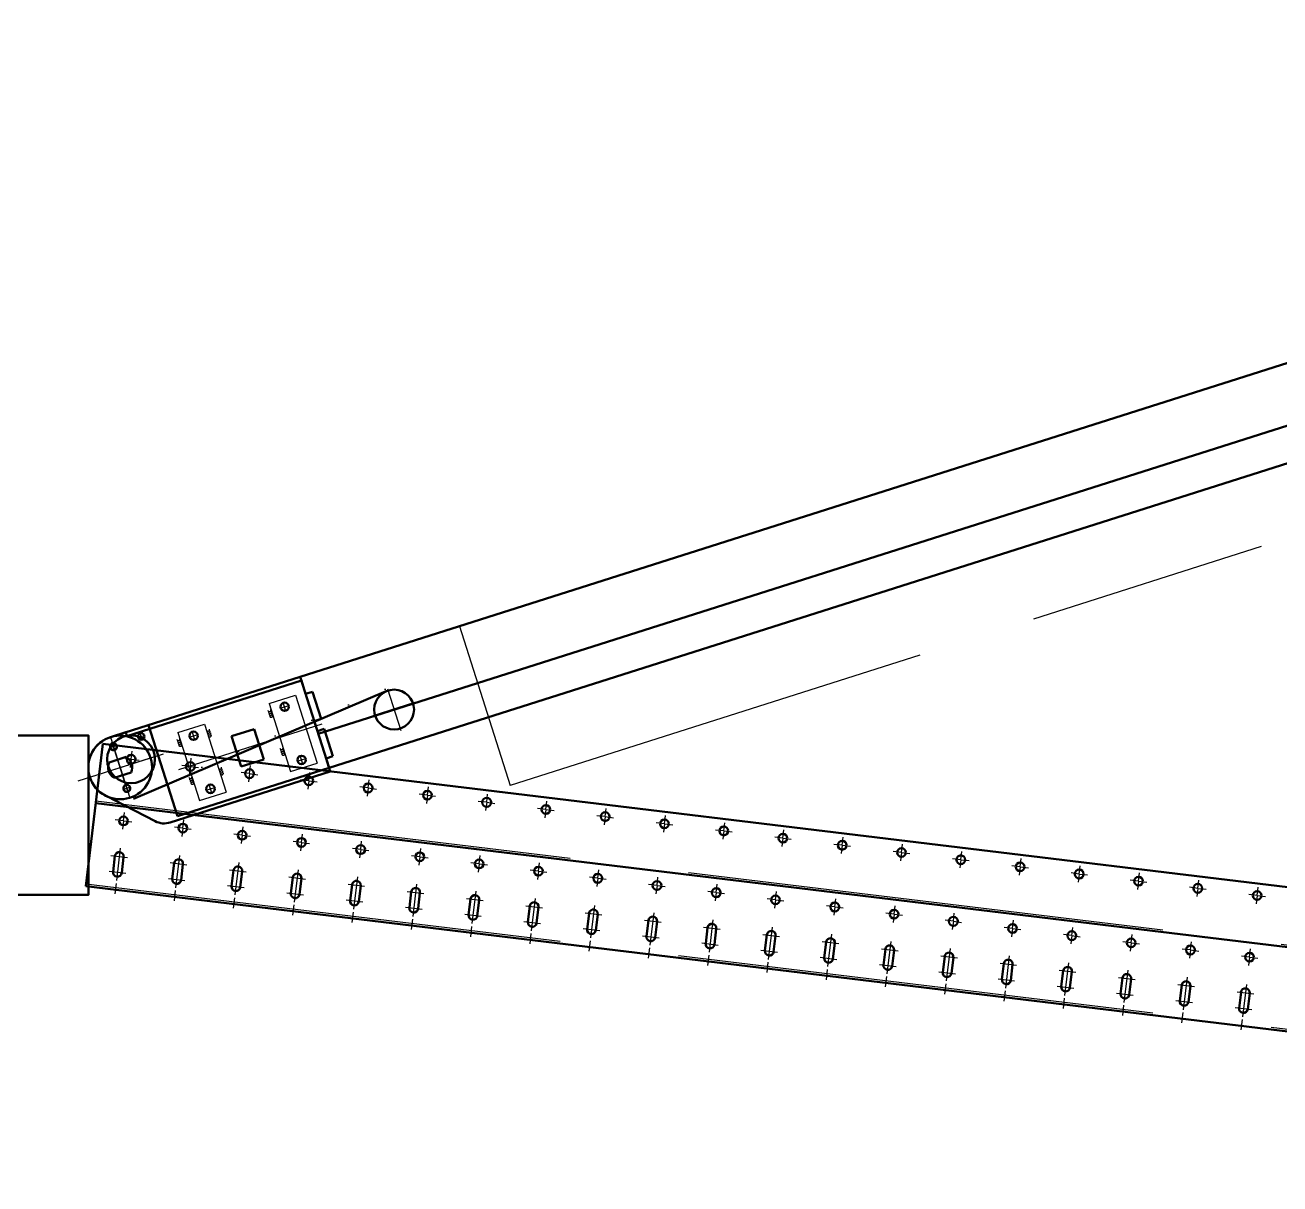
# Model space of a CAD drawing. Header units: millimetres. Extents: x 0 to 118800, y 79635 to 177025.
# Drawn here: x 27055 to 28631, y 99422 to 100878 of the extents above; entities that cross this region are included whole.
import ezdxf

# ---------------------------------------------------------------- set-up
doc = ezdxf.new("R2010")
doc.units = ezdxf.units.MM
doc.header["$LTSCALE"] = 200
for name, pattern in [('AM_DIN_F_W050', [6.25, 4.75, -1.5]), ('AM_DIN_G_W050', [13.75, 9.75, -1.5, 1, -1.5]), ('AM_DIN_G_W050x2', [6.875, 4.75, -0.875, 0.375, -0.875]), ('AM_ISO02W050x2', [3.75, 3, -0.75]), ('AM_ISO08W050x2', [9, 6, -0.75, 1.5, -0.75]), ('PUNKT', [0.25, 0, -0.25])]:
    doc.linetypes.add(name, pattern=pattern)
doc.layers.add('1', color=7, linetype='Continuous')
for name, color, linetype, lineweight in [('AM_0', 7, 'Continuous', 50), ('AM_2', 5, 'Continuous', 50), ('AM_3', 6, 'AM_DIN_F_W050', 25), ('AM_7', 4, 'AM_DIN_G_W050', 25)]:
    doc.layers.add(name, color=color, linetype=linetype, lineweight=lineweight)

# ---------------------------------------------------------------- blocks, each defined once
blk = doc.blocks.new('Umlenkerflansch')
at = {"layer": 'AM_0'}
for p, q in [((-259, 65), (-239, 65)), ((-239, 60), (-239, 65)), ((-239, 60), (-9, 60)), ((-9, 60), (-9, 42.5)), ((-247.8, 35.2), (-270.2, 35.2)), ((-9, 42.5), (0, 42.5)), ((0, 6.5), (0, 42.5)), ((-114, 20), (-84, 20)), ((-114, -20), (-114, 20)), ((-84, 20), (-84, -20)), ((-290.2, 0), (-278.3, -12)), ((-247.8, 14.8), (-270.2, 14.8)), ((0, 6.5), (-9, 6.5)), ((-9, 6.5), (-9, 0)), ((-9, -6.5), (-9, 0)), ((-278.3, -12), (-237.5, -52.7)), ((0, -6.5), (-9, -6.5)), ((0, -6.5), (0, -42.5)), ((-84, -20), (-114, -20)), ((-9, -42.5), (0, -42.5)), ((-9, -60), (-9, -42.5)), ((-219.9, -60), (-9, -60))]:
    blk.add_line(p, q, dxfattribs=at)
for centre, radius in [((-259, 52.5), 4.25), ((-222, 54), 4), ((-159, 35), 5.25), ((-39, 35), 5.25), ((-259, -2.5), 4.25), ((-159, -35), 5.25), ((-39, -35), 5.25)]:
    blk.add_circle(centre, radius, dxfattribs=at)
for centre, radius, start, end in [((-259, 25), 40, 90, 218.6822), ((-259, 25), 15.1, 137.936, 222.064), ((-259, 25), 15.1, 317.936, 42.064), ((-219.9, -35), 25, 225, 270)]:
    blk.add_arc(centre, radius, start, end, dxfattribs=at)
at = {"layer": 'AM_3', "linetype": 'AM_ISO02W050x2'}
for p, q in [((-176.5, 44.8), (-176.5, -44.8)), ((-176.5, 44.8), (-141.5, 44.8)), ((-141.5, 44.8), (-141.5, -44.8)), ((-56.5, 44.8), (-56.5, -44.8)), ((-56.5, 44.8), (-21.5, 44.8)), ((-21.5, 44.8), (-21.5, -44.8)), ((-9, 42.5), (-9, -42.5)), ((-176.5, -44.8), (-141.5, -44.8)), ((-56.5, -44.8), (-21.5, -44.8))]:
    blk.add_line(p, q, dxfattribs=at)
for centre in [(-178.5, 36.9), (-178.5, 34.4), (-178.5, 31.9), (-139.5, 36.9), (-139.5, 34.4), (-139.5, 31.9), (-58.5, 36.9), (-58.5, 34.4), (-58.5, 31.9), (-178.5, 29.4), (-139.5, 29.4), (-58.5, 29.4), (-178.5, -13.1), (-178.5, -15.6), (-139.5, -13.1), (-139.5, -15.6), (-58.5, -13.1), (-58.5, -15.6), (-178.5, -18.1), (-178.5, -20.6), (-139.5, -18.1), (-139.5, -20.6), (-58.5, -18.1), (-58.5, -20.6)]:
    blk.add_arc(centre, 2, 180, 0, dxfattribs=at)
at = {"layer": 'AM_7', "linetype": 'AM_ISO08W050x2'}
for p, q in [((-264.4, 52.5), (-253.6, 52.5)), ((-259, 2.5), (-259, 57.9)), ((-226.4, 54), (-217.6, 54)), ((-222, 49.6), (-222, 58.4)), ((-164.6, 35), (-153.4, 35)), ((-159, 29.4), (-159, 40.6)), ((-44.6, 35), (-33.4, 35)), ((-39, 29.4), (-39, 40.6)), ((-314.4, 25), (-202.1, 25)), ((-259, -7.9), (-259, 2.9)), ((-1.1, 0), (-190, 0)), ((-264.4, -2.5), (-253.6, -2.5)), ((-159, -40.6), (-159, -29.4)), ((-39, -40.6), (-39, -29.4)), ((-164.6, -35), (-153.4, -35)), ((-44.6, -35), (-33.4, -35))]:
    blk.add_line(p, q, dxfattribs=at)
for centre, start, end in [((-259, 52.5), 75.2761, 11.0199), ((-259, -2.5), 72.4597, 11.8805)]:
    blk.add_arc(centre, 5, start, end, dxfattribs=at)
blk = doc.blocks.new('guf ohne Mittelspannung')
at = {"layer": '1', "color": 4, "linetype": 'PUNKT'}
blk.add_line((-387.3, -47.1), (-43.8, -79.8), dxfattribs=at)
at = {"layer": 'AM_0'}
for p, q in [((-2991.5, 0), (-290, 0)), ((-290, 0), (-40, 0)), ((-290, 0), (-290, -120)), ((-90, 0), (-90, -120)), ((-2991.5, -75), (-290, -75)), ((-362.5, -75), (-417.5, -75)), ((-2991.5, -120), (-290, -120)), ((-290, -120), (-90, -120))]:
    blk.add_line(p, q, dxfattribs=at)
for centre, radius in [((-40, -40), 40), ((-390, -75), 25)]:
    blk.add_circle(centre, radius, dxfattribs=at)
at = {"layer": 'AM_2'}
blk.add_line((-387.6, -50.1), (-44.1, -82.8), dxfattribs=at)
at = {"layer": 'AM_7', "linetype": 'AM_ISO08W050x2'}
for p, q in [((-500, 0), (-500, -210)), ((-40, 0), (-40, -80)), ((0, -40), (-80, -40)), ((-390, -47.5), (-390, -102.5)), ((-2840, -210), (-500, -210))]:
    blk.add_line(p, q, dxfattribs=at)
at = {"layer": 'AM_0', "xscale": -1}
blk.add_blockref('Umlenkerflansch', (-299, -65), dxfattribs=at)
blk = doc.blocks.new('*U406')
at = {"layer": 'AM_0'}
for p, q in [((27316.7, 99816.3), (27314.3, 99796.4)), ((27327.6, 99814.9), (27325.2, 99795.1))]:
    blk.add_line(p, q, dxfattribs=at)
for centre, start, end in [((27322.2, 99815.6), 353.1038, 173.1038), ((27319.8, 99795.7), 173.1038, 353.1038)]:
    blk.add_arc(centre, 5.5, start, end, dxfattribs=at)
at = {"layer": 'AM_7', "linetype": 'AM_DIN_G_W050x2'}
for p, q in [((27323.4, 99826), (27318.5, 99785.3)), ((27311.7, 99816.9), (27332.6, 99814.3)), ((27309.3, 99797), (27330.2, 99794.5))]:
    blk.add_line(p, q, dxfattribs=at)
blk = doc.blocks.new('*U407')
at = {"layer": 'AM_0'}
for p, q in [((27242.2, 99825.3), (27239.8, 99805.4)), ((27253.2, 99823.9), (27250.8, 99804.1))]:
    blk.add_line(p, q, dxfattribs=at)
for centre, start, end in [((27247.7, 99824.6), 353.1038, 173.1038), ((27245.3, 99804.7), 173.1038, 353.1038)]:
    blk.add_arc(centre, 5.5, start, end, dxfattribs=at)
at = {"layer": 'AM_7', "linetype": 'AM_DIN_G_W050x2'}
for p, q in [((27237.3, 99825.9), (27258.1, 99823.3)), ((27249, 99835), (27244, 99794.3)), ((27234.9, 99806), (27255.7, 99803.5))]:
    blk.add_line(p, q, dxfattribs=at)
blk = doc.blocks.new('*U408')
at = {"layer": 'AM_0'}
for p, q in [((27167.8, 99834.3), (27165.4, 99814.4)), ((27178.7, 99832.9), (27176.3, 99813.1))]:
    blk.add_line(p, q, dxfattribs=at)
for centre, start, end in [((27173.2, 99833.6), 353.1038, 173.1038), ((27170.8, 99813.8), 173.1038, 353.1038)]:
    blk.add_arc(centre, 5.5, start, end, dxfattribs=at)
at = {"layer": 'AM_7', "linetype": 'AM_DIN_G_W050x2'}
for p, q in [((27174.5, 99844), (27169.6, 99803.3)), ((27162.8, 99834.9), (27183.7, 99832.3)), ((27160.4, 99815), (27181.3, 99812.5))]:
    blk.add_line(p, q, dxfattribs=at)
blk = doc.blocks.new('*U409')
at = {"layer": 'AM_0'}
for p, q in [((27540.1, 99789.2), (27537.7, 99769.4)), ((27551, 99787.9), (27548.6, 99768.1))]:
    blk.add_line(p, q, dxfattribs=at)
for centre, start, end in [((27545.5, 99788.6), 353.1038, 173.1038), ((27543.1, 99768.7), 173.1038, 353.1038)]:
    blk.add_arc(centre, 5.5, start, end, dxfattribs=at)
at = {"layer": 'AM_7', "linetype": 'AM_DIN_G_W050x2'}
for p, q in [((27535.1, 99789.8), (27556, 99787.3)), ((27546.8, 99799), (27541.9, 99758.3)), ((27532.7, 99770), (27553.6, 99767.5))]:
    blk.add_line(p, q, dxfattribs=at)
blk = doc.blocks.new('*U410')
at = {"layer": 'AM_0'}
for p, q in [((27465.6, 99798.2), (27463.2, 99778.4)), ((27476.5, 99796.9), (27474.1, 99777.1))]:
    blk.add_line(p, q, dxfattribs=at)
for centre, start, end in [((27471.1, 99797.6), 353.1038, 173.1038), ((27468.7, 99777.7), 173.1038, 353.1038)]:
    blk.add_arc(centre, 5.5, start, end, dxfattribs=at)
at = {"layer": 'AM_7', "linetype": 'AM_DIN_G_W050x2'}
for p, q in [((27472.3, 99808), (27467.4, 99767.3)), ((27460.6, 99798.8), (27481.5, 99796.3)), ((27458.2, 99779), (27479.1, 99776.5))]:
    blk.add_line(p, q, dxfattribs=at)
blk = doc.blocks.new('*U411')
at = {"layer": 'AM_0'}
for p, q in [((27391.2, 99807.3), (27388.8, 99787.4)), ((27402.1, 99805.9), (27399.7, 99786.1))]:
    blk.add_line(p, q, dxfattribs=at)
for centre, start, end in [((27396.6, 99806.6), 353.1038, 173.1038), ((27394.2, 99786.7), 173.1038, 353.1038)]:
    blk.add_arc(centre, 5.5, start, end, dxfattribs=at)
at = {"layer": 'AM_7', "linetype": 'AM_DIN_G_W050x2'}
for p, q in [((27386.2, 99807.9), (27407, 99805.3)), ((27397.9, 99817), (27393, 99776.3)), ((27383.8, 99788), (27404.6, 99785.5))]:
    blk.add_line(p, q, dxfattribs=at)
blk = doc.blocks.new('*U412')
at = {"layer": 'AM_0'}
for p, q in [((27614.5, 99780.2), (27612.1, 99760.4)), ((27625.4, 99778.9), (27623, 99759.1))]:
    blk.add_line(p, q, dxfattribs=at)
for centre, start, end in [((27620, 99779.6), 353.1038, 173.1038), ((27617.6, 99759.7), 173.1038, 353.1038)]:
    blk.add_arc(centre, 5.5, start, end, dxfattribs=at)
at = {"layer": 'AM_7', "linetype": 'AM_DIN_G_W050x2'}
for p, q in [((27621.2, 99790), (27616.3, 99749.3)), ((27609.6, 99780.8), (27630.4, 99778.3)), ((27607.2, 99761), (27628, 99758.5))]:
    blk.add_line(p, q, dxfattribs=at)
blk = doc.blocks.new('*U413')
at = {"layer": 'AM_0'}
for p, q in [((27689, 99771.2), (27686.6, 99751.4)), ((27699.9, 99769.9), (27697.5, 99750.1))]:
    blk.add_line(p, q, dxfattribs=at)
for centre, start, end in [((27694.4, 99770.6), 353.1038, 173.1038), ((27692, 99750.7), 173.1038, 353.1038)]:
    blk.add_arc(centre, 5.5, start, end, dxfattribs=at)
at = {"layer": 'AM_7', "linetype": 'AM_DIN_G_W050x2'}
for p, q in [((27695.7, 99781), (27690.8, 99740.3)), ((27684, 99771.8), (27704.9, 99769.3)), ((27681.6, 99752), (27702.5, 99749.5))]:
    blk.add_line(p, q, dxfattribs=at)
blk = doc.blocks.new('*U414')
at = {"layer": 'AM_0'}
for p, q in [((27912.4, 99744.2), (27910, 99724.4)), ((27923.3, 99742.9), (27920.9, 99723))]:
    blk.add_line(p, q, dxfattribs=at)
for centre, start, end in [((27917.8, 99743.6), 353.1038, 173.1038), ((27915.4, 99723.7), 173.1038, 353.1038)]:
    blk.add_arc(centre, 5.5, start, end, dxfattribs=at)
at = {"layer": 'AM_7', "linetype": 'AM_DIN_G_W050x2'}
for p, q in [((27907.4, 99744.8), (27928.2, 99742.3)), ((27919.1, 99754), (27914.2, 99713.3)), ((27905, 99725), (27925.8, 99722.4))]:
    blk.add_line(p, q, dxfattribs=at)
blk = doc.blocks.new('*U415')
at = {"layer": 'AM_0'}
for p, q in [((27837.9, 99753.2), (27835.5, 99733.4)), ((27848.8, 99751.9), (27846.4, 99732))]:
    blk.add_line(p, q, dxfattribs=at)
for centre, start, end in [((27843.4, 99752.6), 353.1038, 173.1038), ((27841, 99732.7), 173.1038, 353.1038)]:
    blk.add_arc(centre, 5.5, start, end, dxfattribs=at)
at = {"layer": 'AM_7', "linetype": 'AM_DIN_G_W050x2'}
for p, q in [((27844.6, 99763), (27839.7, 99722.3)), ((27832.9, 99753.8), (27853.8, 99751.3)), ((27830.5, 99734), (27851.4, 99731.4))]:
    blk.add_line(p, q, dxfattribs=at)
blk = doc.blocks.new('*U416')
at = {"layer": 'AM_0'}
for p, q in [((27763.4, 99762.2), (27761, 99742.4)), ((27774.4, 99760.9), (27772, 99741.1))]:
    blk.add_line(p, q, dxfattribs=at)
for centre, start, end in [((27768.9, 99761.6), 353.1038, 173.1038), ((27766.5, 99741.7), 173.1038, 353.1038)]:
    blk.add_arc(centre, 5.5, start, end, dxfattribs=at)
at = {"layer": 'AM_7', "linetype": 'AM_DIN_G_W050x2'}
for p, q in [((27758.5, 99762.8), (27779.3, 99760.3)), ((27770.2, 99772), (27765.2, 99731.3)), ((27756.1, 99743), (27776.9, 99740.5))]:
    blk.add_line(p, q, dxfattribs=at)
blk = doc.blocks.new('*U417')
at = {"layer": 'AM_0'}
for p, q in [((28061.3, 99726.2), (28058.9, 99706.3)), ((28072.2, 99724.9), (28069.8, 99705))]:
    blk.add_line(p, q, dxfattribs=at)
for centre, start, end in [((28066.7, 99725.5), 353.1038, 173.1038), ((28064.3, 99705.7), 173.1038, 353.1038)]:
    blk.add_arc(centre, 5.5, start, end, dxfattribs=at)
at = {"layer": 'AM_7', "linetype": 'AM_DIN_G_W050x2'}
for p, q in [((28056.3, 99726.8), (28077.2, 99724.3)), ((28068, 99736), (28063.1, 99695.3)), ((28053.9, 99707), (28074.8, 99704.4))]:
    blk.add_line(p, q, dxfattribs=at)
blk = doc.blocks.new('*U418')
at = {"layer": 'AM_0'}
for p, q in [((27986.8, 99735.2), (27984.4, 99715.4)), ((27997.7, 99733.9), (27995.3, 99714))]:
    blk.add_line(p, q, dxfattribs=at)
for centre, start, end in [((27992.3, 99734.6), 353.1038, 173.1038), ((27989.9, 99714.7), 173.1038, 353.1038)]:
    blk.add_arc(centre, 5.5, start, end, dxfattribs=at)
at = {"layer": 'AM_7', "linetype": 'AM_DIN_G_W050x2'}
for p, q in [((27993.5, 99745), (27988.6, 99704.3)), ((27981.9, 99735.8), (28002.7, 99733.3)), ((27979.4, 99716), (28000.3, 99713.4))]:
    blk.add_line(p, q, dxfattribs=at)
blk = doc.blocks.new('*U419')
at = {"layer": 'AM_0'}
for p, q in [((28135.7, 99717.2), (28133.3, 99697.3)), ((28146.6, 99715.9), (28144.2, 99696))]:
    blk.add_line(p, q, dxfattribs=at)
for centre, start, end in [((28141.2, 99716.5), 353.1038, 173.1038), ((28138.8, 99696.7), 173.1038, 353.1038)]:
    blk.add_arc(centre, 5.5, start, end, dxfattribs=at)
at = {"layer": 'AM_7', "linetype": 'AM_DIN_G_W050x2'}
for p, q in [((28142.5, 99727), (28137.5, 99686.3)), ((28130.8, 99717.8), (28151.6, 99715.3)), ((28128.4, 99697.9), (28149.2, 99695.4))]:
    blk.add_line(p, q, dxfattribs=at)
blk = doc.blocks.new('*U420')
at = {"layer": 'AM_0'}
for p, q in [((28582.5, 99663.2), (28580.1, 99643.3)), ((28593.4, 99661.8), (28591, 99642))]:
    blk.add_line(p, q, dxfattribs=at)
for centre, start, end in [((28587.9, 99662.5), 353.1038, 173.1038), ((28585.5, 99642.7), 173.1038, 353.1038)]:
    blk.add_arc(centre, 5.5, start, end, dxfattribs=at)
at = {"layer": 'AM_7', "linetype": 'AM_DIN_G_W050x2'}
for p, q in [((28577.5, 99663.8), (28598.4, 99661.2)), ((28589.2, 99672.9), (28584.3, 99632.2)), ((28575.1, 99643.9), (28596, 99641.4))]:
    blk.add_line(p, q, dxfattribs=at)
blk = doc.blocks.new('*U421')
at = {"layer": 'AM_0'}
for p, q in [((28210.2, 99708.2), (28207.8, 99688.3)), ((28221.1, 99706.9), (28218.7, 99687))]:
    blk.add_line(p, q, dxfattribs=at)
for centre, start, end in [((28215.6, 99707.5), 353.1038, 173.1038), ((28213.2, 99687.7), 173.1038, 353.1038)]:
    blk.add_arc(centre, 5.5, start, end, dxfattribs=at)
at = {"layer": 'AM_7', "linetype": 'AM_DIN_G_W050x2'}
for p, q in [((28216.9, 99718), (28212, 99677.3)), ((28205.2, 99708.8), (28226.1, 99706.3)), ((28202.8, 99688.9), (28223.7, 99686.4))]:
    blk.add_line(p, q, dxfattribs=at)
blk = doc.blocks.new('*U422')
at = {"layer": 'AM_0'}
for p, q in [((28359.1, 99690.2), (28356.7, 99670.3)), ((28370, 99688.9), (28367.6, 99669))]:
    blk.add_line(p, q, dxfattribs=at)
for centre, start, end in [((28364.6, 99689.5), 353.1038, 173.1038), ((28362.2, 99669.7), 173.1038, 353.1038)]:
    blk.add_arc(centre, 5.5, start, end, dxfattribs=at)
at = {"layer": 'AM_7', "linetype": 'AM_DIN_G_W050x2'}
for p, q in [((28365.8, 99699.9), (28360.9, 99659.2)), ((28354.1, 99690.8), (28375, 99688.3)), ((28351.7, 99670.9), (28372.6, 99668.4))]:
    blk.add_line(p, q, dxfattribs=at)
blk = doc.blocks.new('*U423')
at = {"layer": 'AM_0'}
for p, q in [((28284.6, 99699.2), (28282.2, 99679.3)), ((28295.6, 99697.9), (28293.2, 99678))]:
    blk.add_line(p, q, dxfattribs=at)
for centre, start, end in [((28290.1, 99698.5), 353.1038, 173.1038), ((28287.7, 99678.7), 173.1038, 353.1038)]:
    blk.add_arc(centre, 5.5, start, end, dxfattribs=at)
at = {"layer": 'AM_7', "linetype": 'AM_DIN_G_W050x2'}
for p, q in [((28279.7, 99699.8), (28300.5, 99697.3)), ((28291.4, 99709), (28286.4, 99668.2)), ((28277.3, 99679.9), (28298.1, 99677.4))]:
    blk.add_line(p, q, dxfattribs=at)
blk = doc.blocks.new('*U424')
at = {"layer": 'AM_0'}
for p, q in [((28508, 99672.2), (28505.6, 99652.3)), ((28518.9, 99670.9), (28516.5, 99651))]:
    blk.add_line(p, q, dxfattribs=at)
for centre, start, end in [((28513.5, 99671.5), 353.1038, 173.1038), ((28511.1, 99651.7), 173.1038, 353.1038)]:
    blk.add_arc(centre, 5.5, start, end, dxfattribs=at)
at = {"layer": 'AM_7', "linetype": 'AM_DIN_G_W050x2'}
for p, q in [((28514.7, 99681.9), (28509.8, 99641.2)), ((28503.1, 99672.8), (28523.9, 99670.3)), ((28500.7, 99652.9), (28521.5, 99650.4))]:
    blk.add_line(p, q, dxfattribs=at)
blk = doc.blocks.new('*U425')
at = {"layer": 'AM_0'}
for p, q in [((28433.6, 99681.2), (28431.2, 99661.3)), ((28444.5, 99679.9), (28442.1, 99660))]:
    blk.add_line(p, q, dxfattribs=at)
for centre, start, end in [((28439, 99680.5), 353.1038, 173.1038), ((28436.6, 99660.7), 173.1038, 353.1038)]:
    blk.add_arc(centre, 5.5, start, end, dxfattribs=at)
at = {"layer": 'AM_7', "linetype": 'AM_DIN_G_W050x2'}
for p, q in [((28428.6, 99681.8), (28449.4, 99679.3)), ((28440.3, 99690.9), (28435.4, 99650.2)), ((28426.2, 99661.9), (28447, 99659.4))]:
    blk.add_line(p, q, dxfattribs=at)
blk = doc.blocks.new('*U451')
at = {"layer": 'AM_0'}
for p, q in [((27316.7, 99816.3), (27314.3, 99796.4)), ((27327.6, 99814.9), (27325.2, 99795.1))]:
    blk.add_line(p, q, dxfattribs=at)
for centre, start, end in [((27322.2, 99815.6), 353.1038, 173.1038), ((27319.8, 99795.7), 173.1038, 353.1038)]:
    blk.add_arc(centre, 5.5, start, end, dxfattribs=at)
at = {"layer": 'AM_7', "linetype": 'AM_DIN_G_W050x2'}
for p, q in [((27323.4, 99826), (27318.5, 99785.3)), ((27311.7, 99816.9), (27332.6, 99814.3)), ((27309.3, 99797), (27330.2, 99794.5))]:
    blk.add_line(p, q, dxfattribs=at)
blk = doc.blocks.new('*U452')
at = {"layer": 'AM_0'}
for p, q in [((27242.2, 99825.3), (27239.8, 99805.4)), ((27253.2, 99823.9), (27250.8, 99804.1))]:
    blk.add_line(p, q, dxfattribs=at)
for centre, start, end in [((27247.7, 99824.6), 353.1038, 173.1038), ((27245.3, 99804.7), 173.1038, 353.1038)]:
    blk.add_arc(centre, 5.5, start, end, dxfattribs=at)
at = {"layer": 'AM_7', "linetype": 'AM_DIN_G_W050x2'}
for p, q in [((27237.3, 99825.9), (27258.1, 99823.3)), ((27249, 99835), (27244, 99794.3)), ((27234.9, 99806), (27255.7, 99803.5))]:
    blk.add_line(p, q, dxfattribs=at)
blk = doc.blocks.new('*U453')
at = {"layer": 'AM_0'}
for p, q in [((27167.8, 99834.3), (27165.4, 99814.4)), ((27178.7, 99832.9), (27176.3, 99813.1))]:
    blk.add_line(p, q, dxfattribs=at)
for centre, start, end in [((27173.2, 99833.6), 353.1038, 173.1038), ((27170.8, 99813.8), 173.1038, 353.1038)]:
    blk.add_arc(centre, 5.5, start, end, dxfattribs=at)
at = {"layer": 'AM_7', "linetype": 'AM_DIN_G_W050x2'}
for p, q in [((27174.5, 99844), (27169.6, 99803.3)), ((27162.8, 99834.9), (27183.7, 99832.3)), ((27160.4, 99815), (27181.3, 99812.5))]:
    blk.add_line(p, q, dxfattribs=at)
blk = doc.blocks.new('*U454')
at = {"layer": 'AM_0'}
for p, q in [((27540.1, 99789.2), (27537.7, 99769.4)), ((27551, 99787.9), (27548.6, 99768.1))]:
    blk.add_line(p, q, dxfattribs=at)
for centre, start, end in [((27545.5, 99788.6), 353.1038, 173.1038), ((27543.1, 99768.7), 173.1038, 353.1038)]:
    blk.add_arc(centre, 5.5, start, end, dxfattribs=at)
at = {"layer": 'AM_7', "linetype": 'AM_DIN_G_W050x2'}
for p, q in [((27535.1, 99789.8), (27556, 99787.3)), ((27546.8, 99799), (27541.9, 99758.3)), ((27532.7, 99770), (27553.6, 99767.5))]:
    blk.add_line(p, q, dxfattribs=at)
blk = doc.blocks.new('*U455')
at = {"layer": 'AM_0'}
for p, q in [((27465.6, 99798.2), (27463.2, 99778.4)), ((27476.5, 99796.9), (27474.1, 99777.1))]:
    blk.add_line(p, q, dxfattribs=at)
for centre, start, end in [((27471.1, 99797.6), 353.1038, 173.1038), ((27468.7, 99777.7), 173.1038, 353.1038)]:
    blk.add_arc(centre, 5.5, start, end, dxfattribs=at)
at = {"layer": 'AM_7', "linetype": 'AM_DIN_G_W050x2'}
for p, q in [((27472.3, 99808), (27467.4, 99767.3)), ((27460.6, 99798.8), (27481.5, 99796.3)), ((27458.2, 99779), (27479.1, 99776.5))]:
    blk.add_line(p, q, dxfattribs=at)
blk = doc.blocks.new('*U456')
at = {"layer": 'AM_0'}
for p, q in [((27391.2, 99807.3), (27388.8, 99787.4)), ((27402.1, 99805.9), (27399.7, 99786.1))]:
    blk.add_line(p, q, dxfattribs=at)
for centre, start, end in [((27396.6, 99806.6), 353.1038, 173.1038), ((27394.2, 99786.7), 173.1038, 353.1038)]:
    blk.add_arc(centre, 5.5, start, end, dxfattribs=at)
at = {"layer": 'AM_7', "linetype": 'AM_DIN_G_W050x2'}
for p, q in [((27386.2, 99807.9), (27407, 99805.3)), ((27397.9, 99817), (27393, 99776.3)), ((27383.8, 99788), (27404.6, 99785.5))]:
    blk.add_line(p, q, dxfattribs=at)
blk = doc.blocks.new('*U457')
at = {"layer": 'AM_0'}
for p, q in [((27614.5, 99780.2), (27612.1, 99760.4)), ((27625.4, 99778.9), (27623, 99759.1))]:
    blk.add_line(p, q, dxfattribs=at)
for centre, start, end in [((27620, 99779.6), 353.1038, 173.1038), ((27617.6, 99759.7), 173.1038, 353.1038)]:
    blk.add_arc(centre, 5.5, start, end, dxfattribs=at)
at = {"layer": 'AM_7', "linetype": 'AM_DIN_G_W050x2'}
for p, q in [((27621.2, 99790), (27616.3, 99749.3)), ((27609.6, 99780.8), (27630.4, 99778.3)), ((27607.2, 99761), (27628, 99758.5))]:
    blk.add_line(p, q, dxfattribs=at)
blk = doc.blocks.new('*U458')
at = {"layer": 'AM_0'}
for p, q in [((27689, 99771.2), (27686.6, 99751.4)), ((27699.9, 99769.9), (27697.5, 99750.1))]:
    blk.add_line(p, q, dxfattribs=at)
for centre, start, end in [((27694.4, 99770.6), 353.1038, 173.1038), ((27692, 99750.7), 173.1038, 353.1038)]:
    blk.add_arc(centre, 5.5, start, end, dxfattribs=at)
at = {"layer": 'AM_7', "linetype": 'AM_DIN_G_W050x2'}
for p, q in [((27695.7, 99781), (27690.8, 99740.3)), ((27684, 99771.8), (27704.9, 99769.3)), ((27681.6, 99752), (27702.5, 99749.5))]:
    blk.add_line(p, q, dxfattribs=at)
blk = doc.blocks.new('*U459')
at = {"layer": 'AM_0'}
for p, q in [((27912.4, 99744.2), (27910, 99724.4)), ((27923.3, 99742.9), (27920.9, 99723))]:
    blk.add_line(p, q, dxfattribs=at)
for centre, start, end in [((27917.8, 99743.6), 353.1038, 173.1038), ((27915.4, 99723.7), 173.1038, 353.1038)]:
    blk.add_arc(centre, 5.5, start, end, dxfattribs=at)
at = {"layer": 'AM_7', "linetype": 'AM_DIN_G_W050x2'}
for p, q in [((27907.4, 99744.8), (27928.2, 99742.3)), ((27919.1, 99754), (27914.2, 99713.3)), ((27905, 99725), (27925.8, 99722.4))]:
    blk.add_line(p, q, dxfattribs=at)
blk = doc.blocks.new('*U460')
at = {"layer": 'AM_0'}
for p, q in [((27837.9, 99753.2), (27835.5, 99733.4)), ((27848.8, 99751.9), (27846.4, 99732))]:
    blk.add_line(p, q, dxfattribs=at)
for centre, start, end in [((27843.4, 99752.6), 353.1038, 173.1038), ((27841, 99732.7), 173.1038, 353.1038)]:
    blk.add_arc(centre, 5.5, start, end, dxfattribs=at)
at = {"layer": 'AM_7', "linetype": 'AM_DIN_G_W050x2'}
for p, q in [((27844.6, 99763), (27839.7, 99722.3)), ((27832.9, 99753.8), (27853.8, 99751.3)), ((27830.5, 99734), (27851.4, 99731.4))]:
    blk.add_line(p, q, dxfattribs=at)
blk = doc.blocks.new('*U461')
at = {"layer": 'AM_0'}
for p, q in [((27763.4, 99762.2), (27761, 99742.4)), ((27774.4, 99760.9), (27772, 99741.1))]:
    blk.add_line(p, q, dxfattribs=at)
for centre, start, end in [((27768.9, 99761.6), 353.1038, 173.1038), ((27766.5, 99741.7), 173.1038, 353.1038)]:
    blk.add_arc(centre, 5.5, start, end, dxfattribs=at)
at = {"layer": 'AM_7', "linetype": 'AM_DIN_G_W050x2'}
for p, q in [((27758.5, 99762.8), (27779.3, 99760.3)), ((27770.2, 99772), (27765.2, 99731.3)), ((27756.1, 99743), (27776.9, 99740.5))]:
    blk.add_line(p, q, dxfattribs=at)
blk = doc.blocks.new('*U462')
at = {"layer": 'AM_0'}
for p, q in [((28061.3, 99726.2), (28058.9, 99706.3)), ((28072.2, 99724.9), (28069.8, 99705))]:
    blk.add_line(p, q, dxfattribs=at)
for centre, start, end in [((28066.7, 99725.5), 353.1038, 173.1038), ((28064.3, 99705.7), 173.1038, 353.1038)]:
    blk.add_arc(centre, 5.5, start, end, dxfattribs=at)
at = {"layer": 'AM_7', "linetype": 'AM_DIN_G_W050x2'}
for p, q in [((28056.3, 99726.8), (28077.2, 99724.3)), ((28068, 99736), (28063.1, 99695.3)), ((28053.9, 99707), (28074.8, 99704.4))]:
    blk.add_line(p, q, dxfattribs=at)
blk = doc.blocks.new('*U463')
at = {"layer": 'AM_0'}
for p, q in [((27986.8, 99735.2), (27984.4, 99715.4)), ((27997.7, 99733.9), (27995.3, 99714))]:
    blk.add_line(p, q, dxfattribs=at)
for centre, start, end in [((27992.3, 99734.6), 353.1038, 173.1038), ((27989.9, 99714.7), 173.1038, 353.1038)]:
    blk.add_arc(centre, 5.5, start, end, dxfattribs=at)
at = {"layer": 'AM_7', "linetype": 'AM_DIN_G_W050x2'}
for p, q in [((27993.5, 99745), (27988.6, 99704.3)), ((27981.9, 99735.8), (28002.7, 99733.3)), ((27979.4, 99716), (28000.3, 99713.4))]:
    blk.add_line(p, q, dxfattribs=at)
blk = doc.blocks.new('*U464')
at = {"layer": 'AM_0'}
for p, q in [((28135.7, 99717.2), (28133.3, 99697.3)), ((28146.6, 99715.9), (28144.2, 99696))]:
    blk.add_line(p, q, dxfattribs=at)
for centre, start, end in [((28141.2, 99716.5), 353.1038, 173.1038), ((28138.8, 99696.7), 173.1038, 353.1038)]:
    blk.add_arc(centre, 5.5, start, end, dxfattribs=at)
at = {"layer": 'AM_7', "linetype": 'AM_DIN_G_W050x2'}
for p, q in [((28142.5, 99727), (28137.5, 99686.3)), ((28130.8, 99717.8), (28151.6, 99715.3)), ((28128.4, 99697.9), (28149.2, 99695.4))]:
    blk.add_line(p, q, dxfattribs=at)
blk = doc.blocks.new('*U465')
at = {"layer": 'AM_0'}
for p, q in [((28582.5, 99663.2), (28580.1, 99643.3)), ((28593.4, 99661.8), (28591, 99642))]:
    blk.add_line(p, q, dxfattribs=at)
for centre, start, end in [((28587.9, 99662.5), 353.1038, 173.1038), ((28585.5, 99642.7), 173.1038, 353.1038)]:
    blk.add_arc(centre, 5.5, start, end, dxfattribs=at)
at = {"layer": 'AM_7', "linetype": 'AM_DIN_G_W050x2'}
for p, q in [((28577.5, 99663.8), (28598.4, 99661.2)), ((28589.2, 99672.9), (28584.3, 99632.2)), ((28575.1, 99643.9), (28596, 99641.4))]:
    blk.add_line(p, q, dxfattribs=at)
blk = doc.blocks.new('*U466')
at = {"layer": 'AM_0'}
for p, q in [((28210.2, 99708.2), (28207.8, 99688.3)), ((28221.1, 99706.9), (28218.7, 99687))]:
    blk.add_line(p, q, dxfattribs=at)
for centre, start, end in [((28215.6, 99707.5), 353.1038, 173.1038), ((28213.2, 99687.7), 173.1038, 353.1038)]:
    blk.add_arc(centre, 5.5, start, end, dxfattribs=at)
at = {"layer": 'AM_7', "linetype": 'AM_DIN_G_W050x2'}
for p, q in [((28216.9, 99718), (28212, 99677.3)), ((28205.2, 99708.8), (28226.1, 99706.3)), ((28202.8, 99688.9), (28223.7, 99686.4))]:
    blk.add_line(p, q, dxfattribs=at)
blk = doc.blocks.new('*U467')
at = {"layer": 'AM_0'}
for p, q in [((28359.1, 99690.2), (28356.7, 99670.3)), ((28370, 99688.9), (28367.6, 99669))]:
    blk.add_line(p, q, dxfattribs=at)
for centre, start, end in [((28364.6, 99689.5), 353.1038, 173.1038), ((28362.2, 99669.7), 173.1038, 353.1038)]:
    blk.add_arc(centre, 5.5, start, end, dxfattribs=at)
at = {"layer": 'AM_7', "linetype": 'AM_DIN_G_W050x2'}
for p, q in [((28365.8, 99699.9), (28360.9, 99659.2)), ((28354.1, 99690.8), (28375, 99688.3)), ((28351.7, 99670.9), (28372.6, 99668.4))]:
    blk.add_line(p, q, dxfattribs=at)
blk = doc.blocks.new('*U468')
at = {"layer": 'AM_0'}
for p, q in [((28284.6, 99699.2), (28282.2, 99679.3)), ((28295.6, 99697.9), (28293.2, 99678))]:
    blk.add_line(p, q, dxfattribs=at)
for centre, start, end in [((28290.1, 99698.5), 353.1038, 173.1038), ((28287.7, 99678.7), 173.1038, 353.1038)]:
    blk.add_arc(centre, 5.5, start, end, dxfattribs=at)
at = {"layer": 'AM_7', "linetype": 'AM_DIN_G_W050x2'}
for p, q in [((28279.7, 99699.8), (28300.5, 99697.3)), ((28291.4, 99709), (28286.4, 99668.2)), ((28277.3, 99679.9), (28298.1, 99677.4))]:
    blk.add_line(p, q, dxfattribs=at)
blk = doc.blocks.new('*U469')
at = {"layer": 'AM_0'}
for p, q in [((28508, 99672.2), (28505.6, 99652.3)), ((28518.9, 99670.9), (28516.5, 99651))]:
    blk.add_line(p, q, dxfattribs=at)
for centre, start, end in [((28513.5, 99671.5), 353.1038, 173.1038), ((28511.1, 99651.7), 173.1038, 353.1038)]:
    blk.add_arc(centre, 5.5, start, end, dxfattribs=at)
at = {"layer": 'AM_7', "linetype": 'AM_DIN_G_W050x2'}
for p, q in [((28514.7, 99681.9), (28509.8, 99641.2)), ((28503.1, 99672.8), (28523.9, 99670.3)), ((28500.7, 99652.9), (28521.5, 99650.4))]:
    blk.add_line(p, q, dxfattribs=at)
blk = doc.blocks.new('*U470')
at = {"layer": 'AM_0'}
for p, q in [((28433.6, 99681.2), (28431.2, 99661.3)), ((28444.5, 99679.9), (28442.1, 99660))]:
    blk.add_line(p, q, dxfattribs=at)
for centre, start, end in [((28439, 99680.5), 353.1038, 173.1038), ((28436.6, 99660.7), 173.1038, 353.1038)]:
    blk.add_arc(centre, 5.5, start, end, dxfattribs=at)
at = {"layer": 'AM_7', "linetype": 'AM_DIN_G_W050x2'}
for p, q in [((28428.6, 99681.8), (28449.4, 99679.3)), ((28440.3, 99690.9), (28435.4, 99650.2)), ((28426.2, 99661.9), (28447, 99659.4))]:
    blk.add_line(p, q, dxfattribs=at)

msp = doc.modelspace()

# ---------------------------------------------------------------- linework, layer by layer
at = {"layer": 'AM_0'}
for p, q in [((27152.6, 99975.1), (27131, 99796.4)), ((27152.6, 99975.1), (27131, 99796.4)), ((30223.6, 99603.7), (27152.6, 99975.1)), ((30223.6, 99603.7), (27152.6, 99975.1)), ((27143.6, 99900.7), (30223.6, 99528.1)), ((27143.6, 99900.7), (30223.6, 99528.1)), ((27131, 99796.4), (30223.6, 99422.4)), ((27131, 99796.4), (30223.6, 99422.4))]:
    msp.add_line(p, q, dxfattribs=at)
msp.add_lwpolyline([(24759.6, 99985.6), (27134.6, 99985.6), (27134.6, 99785.6), (24759.6, 99785.6)], close=True, dxfattribs=at)
for centre, radius in [((27188, 99955.7), 30), ((27188, 99955.7), 30), ((27188, 99955.7), 5.5), ((27188, 99955.7), 5.5), ((27262.5, 99946.7), 5.5), ((27262.5, 99946.7), 5.5), ((27336.9, 99937.7), 5.5), ((27336.9, 99937.7), 5.5), ((27411.4, 99928.7), 5.5), ((27411.4, 99928.7), 5.5), ((27485.8, 99919.7), 5.5), ((27485.8, 99919.7), 5.5), ((27560.3, 99910.7), 5.5), ((27560.3, 99910.7), 5.5), ((27634.8, 99901.7), 5.5), ((27634.8, 99901.7), 5.5), ((27709.2, 99892.7), 5.5), ((27709.2, 99892.7), 5.5), ((27783.7, 99883.7), 5.5), ((27783.7, 99883.7), 5.5), ((27178.6, 99878.3), 5.5), ((27178.6, 99878.3), 5.5), ((27253.1, 99869.3), 5.5), ((27253.1, 99869.3), 5.5), ((27858.1, 99874.7), 5.5), ((27858.1, 99874.7), 5.5), ((27932.6, 99865.7), 5.5), ((27932.6, 99865.7), 5.5), ((27327.6, 99860.3), 5.5), ((27327.6, 99860.3), 5.5), ((27402, 99851.3), 5.5), ((27402, 99851.3), 5.5), ((28007, 99856.7), 5.5), ((28007, 99856.7), 5.5), ((28081.5, 99847.7), 5.5), ((28081.5, 99847.7), 5.5), ((27476.5, 99842.3), 5.5), ((27476.5, 99842.3), 5.5), ((27550.9, 99833.3), 5.5), ((27550.9, 99833.3), 5.5), ((28156, 99838.6), 5.5), ((28156, 99838.6), 5.5), ((27625.4, 99824.3), 5.5), ((27625.4, 99824.3), 5.5), ((28230.4, 99829.6), 5.5), ((28230.4, 99829.6), 5.5), ((28304.9, 99820.6), 5.5), ((28304.9, 99820.6), 5.5), ((27699.8, 99815.2), 5.5), ((27699.8, 99815.2), 5.5), ((27774.3, 99806.2), 5.5), ((27774.3, 99806.2), 5.5), ((28379.3, 99811.6), 5.5), ((28379.3, 99811.6), 5.5), ((28453.8, 99802.6), 5.5), ((28453.8, 99802.6), 5.5), ((27848.8, 99797.2), 5.5), ((27848.8, 99797.2), 5.5), ((27923.2, 99788.2), 5.5), ((27923.2, 99788.2), 5.5), ((28528.2, 99793.6), 5.5), ((28528.2, 99793.6), 5.5), ((28602.7, 99784.6), 5.5), ((28602.7, 99784.6), 5.5), ((27997.7, 99779.2), 5.5), ((27997.7, 99779.2), 5.5), ((28072.1, 99770.2), 5.5), ((28072.1, 99770.2), 5.5), ((28146.6, 99761.2), 5.5), ((28146.6, 99761.2), 5.5), ((28221.1, 99752.2), 5.5), ((28221.1, 99752.2), 5.5), ((28295.5, 99743.2), 5.5), ((28295.5, 99743.2), 5.5), ((28370, 99734.2), 5.5), ((28370, 99734.2), 5.5), ((28444.4, 99725.2), 5.5), ((28444.4, 99725.2), 5.5), ((28518.9, 99716.2), 5.5), ((28518.9, 99716.2), 5.5), ((28593.3, 99707.2), 5.5), ((28593.3, 99707.2), 5.5)]:
    msp.add_circle(centre, radius, dxfattribs=at)
at = {"layer": 'AM_3', "linetype": 'AM_ISO02W050x2'}
for p, q in [((27143.9, 99903.6), (30223.6, 99531.2)), ((27143.9, 99903.6), (30223.6, 99531.2)), ((27131.3, 99799.4), (30223.6, 99425.4)), ((27131.3, 99799.4), (30223.6, 99425.4))]:
    msp.add_line(p, q, dxfattribs=at)
at = {"layer": 'AM_7', "linetype": 'AM_ISO08W050x2'}
for p, q in [((27188, 99955.7), (27189.3, 99966.1)), ((27188, 99955.7), (27189.3, 99966.1)), ((27188, 99955.7), (27177.6, 99957)), ((27188, 99955.7), (27177.6, 99957)), ((27188, 99955.7), (27186.8, 99945.3)), ((27188, 99955.7), (27186.8, 99945.3)), ((27188, 99955.7), (27198.4, 99954.5)), ((27188, 99955.7), (27198.4, 99954.5)), ((27262.5, 99946.7), (27252, 99948)), ((27262.5, 99946.7), (27252, 99948)), ((27262.5, 99946.7), (27263.7, 99957.1)), ((27262.5, 99946.7), (27263.7, 99957.1)), ((27336.9, 99937.7), (27338.2, 99948.1)), ((27336.9, 99937.7), (27338.2, 99948.1)), ((27262.5, 99946.7), (27261.2, 99936.3)), ((27262.5, 99946.7), (27261.2, 99936.3)), ((27262.5, 99946.7), (27272.9, 99945.5)), ((27262.5, 99946.7), (27272.9, 99945.5)), ((27336.9, 99937.7), (27326.5, 99939)), ((27336.9, 99937.7), (27326.5, 99939)), ((27336.9, 99937.7), (27335.7, 99927.3)), ((27336.9, 99937.7), (27335.7, 99927.3)), ((27336.9, 99937.7), (27347.4, 99936.4)), ((27336.9, 99937.7), (27347.4, 99936.4)), ((27411.4, 99928.7), (27412.6, 99939.1)), ((27411.4, 99928.7), (27412.6, 99939.1)), ((27411.4, 99928.7), (27401, 99930)), ((27411.4, 99928.7), (27401, 99930)), ((27411.4, 99928.7), (27410.1, 99918.3)), ((27411.4, 99928.7), (27410.1, 99918.3)), ((27411.4, 99928.7), (27421.8, 99927.4)), ((27411.4, 99928.7), (27421.8, 99927.4)), ((27485.8, 99919.7), (27475.4, 99921)), ((27485.8, 99919.7), (27475.4, 99921)), ((27485.8, 99919.7), (27484.6, 99909.3)), ((27485.8, 99919.7), (27484.6, 99909.3)), ((27485.8, 99919.7), (27487.1, 99930.1)), ((27485.8, 99919.7), (27487.1, 99930.1)), ((27485.8, 99919.7), (27496.3, 99918.4)), ((27485.8, 99919.7), (27496.3, 99918.4)), ((27560.3, 99910.7), (27561.6, 99921.1)), ((27560.3, 99910.7), (27561.6, 99921.1)), ((27560.3, 99910.7), (27549.9, 99912)), ((27560.3, 99910.7), (27549.9, 99912)), ((27560.3, 99910.7), (27559, 99900.3)), ((27560.3, 99910.7), (27559, 99900.3)), ((27560.3, 99910.7), (27570.7, 99909.4)), ((27560.3, 99910.7), (27570.7, 99909.4)), ((27634.8, 99901.7), (27624.3, 99902.9)), ((27634.8, 99901.7), (27624.3, 99902.9)), ((27634.8, 99901.7), (27633.5, 99891.3)), ((27634.8, 99901.7), (27633.5, 99891.3)), ((27634.8, 99901.7), (27636, 99912.1)), ((27634.8, 99901.7), (27636, 99912.1)), ((27634.8, 99901.7), (27645.2, 99900.4)), ((27634.8, 99901.7), (27645.2, 99900.4)), ((27709.2, 99892.7), (27710.5, 99903.1)), ((27709.2, 99892.7), (27710.5, 99903.1)), ((27178.6, 99878.3), (27179.9, 99888.7)), ((27178.6, 99878.3), (27179.9, 99888.7)), ((27709.2, 99892.7), (27698.8, 99893.9)), ((27709.2, 99892.7), (27698.8, 99893.9)), ((27709.2, 99892.7), (27708, 99882.3)), ((27709.2, 99892.7), (27708, 99882.3)), ((27709.2, 99892.7), (27719.6, 99891.4)), ((27709.2, 99892.7), (27719.6, 99891.4)), ((27783.7, 99883.7), (27773.2, 99884.9)), ((27783.7, 99883.7), (27773.2, 99884.9)), ((27783.7, 99883.7), (27784.9, 99894.1)), ((27783.7, 99883.7), (27784.9, 99894.1)), ((27858.1, 99874.7), (27859.4, 99885.1)), ((27858.1, 99874.7), (27859.4, 99885.1)), ((27178.6, 99878.3), (27168.2, 99879.5)), ((27178.6, 99878.3), (27168.2, 99879.5)), ((27178.6, 99878.3), (27177.4, 99867.9)), ((27178.6, 99878.3), (27177.4, 99867.9)), ((27178.6, 99878.3), (27189.1, 99877)), ((27178.6, 99878.3), (27189.1, 99877)), ((27253.1, 99869.3), (27242.7, 99870.5)), ((27253.1, 99869.3), (27242.7, 99870.5)), ((27253.1, 99869.3), (27251.8, 99858.9)), ((27253.1, 99869.3), (27251.8, 99858.9)), ((27253.1, 99869.3), (27254.4, 99879.7)), ((27253.1, 99869.3), (27254.4, 99879.7)), ((27253.1, 99869.3), (27263.5, 99868)), ((27253.1, 99869.3), (27263.5, 99868)), ((27327.6, 99860.3), (27328.8, 99870.7)), ((27327.6, 99860.3), (27328.8, 99870.7)), ((27783.7, 99883.7), (27782.4, 99873.3)), ((27783.7, 99883.7), (27782.4, 99873.3)), ((27783.7, 99883.7), (27794.1, 99882.4)), ((27783.7, 99883.7), (27794.1, 99882.4)), ((27858.1, 99874.7), (27847.7, 99875.9)), ((27858.1, 99874.7), (27847.7, 99875.9)), ((27858.1, 99874.7), (27856.9, 99864.2)), ((27858.1, 99874.7), (27856.9, 99864.2)), ((27858.1, 99874.7), (27868.6, 99873.4)), ((27858.1, 99874.7), (27868.6, 99873.4)), ((27932.6, 99865.7), (27933.8, 99876.1)), ((27932.6, 99865.7), (27933.8, 99876.1)), ((27327.6, 99860.3), (27317.1, 99861.5)), ((27327.6, 99860.3), (27317.1, 99861.5)), ((27327.6, 99860.3), (27326.3, 99849.8)), ((27327.6, 99860.3), (27326.3, 99849.8)), ((27327.6, 99860.3), (27338, 99859)), ((27327.6, 99860.3), (27338, 99859)), ((27402, 99851.3), (27403.3, 99861.7)), ((27402, 99851.3), (27403.3, 99861.7)), ((27932.6, 99865.7), (27922.2, 99866.9)), ((27932.6, 99865.7), (27922.2, 99866.9)), ((27932.6, 99865.7), (27931.3, 99855.2)), ((27932.6, 99865.7), (27931.3, 99855.2)), ((27932.6, 99865.7), (27943, 99864.4)), ((27932.6, 99865.7), (27943, 99864.4)), ((28007, 99856.7), (27996.6, 99857.9)), ((28007, 99856.7), (27996.6, 99857.9)), ((28007, 99856.7), (28005.8, 99846.2)), ((28007, 99856.7), (28005.8, 99846.2)), ((28007, 99856.7), (28008.3, 99867.1)), ((28007, 99856.7), (28008.3, 99867.1)), ((28007, 99856.7), (28017.5, 99855.4)), ((28007, 99856.7), (28017.5, 99855.4)), ((28081.5, 99847.7), (28082.8, 99858.1)), ((28081.5, 99847.7), (28082.8, 99858.1)), ((27402, 99851.3), (27391.6, 99852.5)), ((27402, 99851.3), (27391.6, 99852.5)), ((27402, 99851.3), (27400.8, 99840.8)), ((27402, 99851.3), (27400.8, 99840.8)), ((27402, 99851.3), (27412.4, 99850)), ((27402, 99851.3), (27412.4, 99850)), ((27476.5, 99842.3), (27466.1, 99843.5)), ((27476.5, 99842.3), (27466.1, 99843.5)), ((27476.5, 99842.3), (27475.2, 99831.8)), ((27476.5, 99842.3), (27475.2, 99831.8)), ((27476.5, 99842.3), (27477.7, 99852.7)), ((27476.5, 99842.3), (27477.7, 99852.7)), ((27476.5, 99842.3), (27486.9, 99841)), ((27476.5, 99842.3), (27486.9, 99841)), ((27550.9, 99833.3), (27552.2, 99843.7)), ((27550.9, 99833.3), (27552.2, 99843.7)), ((28081.5, 99847.7), (28071.1, 99848.9)), ((28081.5, 99847.7), (28071.1, 99848.9)), ((28081.5, 99847.7), (28080.2, 99837.2)), ((28081.5, 99847.7), (28080.2, 99837.2)), ((28081.5, 99847.7), (28091.9, 99846.4)), ((28081.5, 99847.7), (28091.9, 99846.4)), ((28156, 99838.6), (28145.5, 99839.9)), ((28156, 99838.6), (28145.5, 99839.9)), ((28156, 99838.6), (28154.7, 99828.2)), ((28156, 99838.6), (28154.7, 99828.2)), ((28156, 99838.6), (28157.2, 99849.1)), ((28156, 99838.6), (28157.2, 99849.1)), ((28156, 99838.6), (28166.4, 99837.4)), ((28156, 99838.6), (28166.4, 99837.4)), ((28230.4, 99829.6), (28231.7, 99840.1)), ((28230.4, 99829.6), (28231.7, 99840.1)), ((27550.9, 99833.3), (27540.5, 99834.5)), ((27550.9, 99833.3), (27540.5, 99834.5)), ((27550.9, 99833.3), (27549.7, 99822.8)), ((27550.9, 99833.3), (27549.7, 99822.8)), ((27550.9, 99833.3), (27561.4, 99832)), ((27550.9, 99833.3), (27561.4, 99832)), ((27625.4, 99824.3), (27615, 99825.5)), ((27625.4, 99824.3), (27615, 99825.5)), ((27625.4, 99824.3), (27624.1, 99813.8)), ((27625.4, 99824.3), (27624.1, 99813.8)), ((27625.4, 99824.3), (27626.7, 99834.7)), ((27625.4, 99824.3), (27626.7, 99834.7)), ((27625.4, 99824.3), (27635.8, 99823)), ((27625.4, 99824.3), (27635.8, 99823)), ((27699.8, 99815.2), (27701.1, 99825.7)), ((27699.8, 99815.2), (27701.1, 99825.7)), ((28230.4, 99829.6), (28220, 99830.9)), ((28230.4, 99829.6), (28220, 99830.9)), ((28230.4, 99829.6), (28229.2, 99819.2)), ((28230.4, 99829.6), (28229.2, 99819.2)), ((28230.4, 99829.6), (28240.8, 99828.4)), ((28230.4, 99829.6), (28240.8, 99828.4)), ((28304.9, 99820.6), (28294.4, 99821.9)), ((28304.9, 99820.6), (28294.4, 99821.9)), ((28304.9, 99820.6), (28306.1, 99831.1)), ((28304.9, 99820.6), (28306.1, 99831.1)), ((28379.3, 99811.6), (28380.6, 99822.1)), ((28379.3, 99811.6), (28380.6, 99822.1)), ((27699.8, 99815.2), (27689.4, 99816.5)), ((27699.8, 99815.2), (27689.4, 99816.5)), ((27699.8, 99815.2), (27698.6, 99804.8)), ((27699.8, 99815.2), (27698.6, 99804.8)), ((27699.8, 99815.2), (27710.3, 99814)), ((27699.8, 99815.2), (27710.3, 99814)), ((27774.3, 99806.2), (27763.9, 99807.5)), ((27774.3, 99806.2), (27763.9, 99807.5)), ((27774.3, 99806.2), (27773, 99795.8)), ((27774.3, 99806.2), (27773, 99795.8)), ((27774.3, 99806.2), (27775.6, 99816.7)), ((27774.3, 99806.2), (27775.6, 99816.7)), ((27774.3, 99806.2), (27784.7, 99805)), ((27774.3, 99806.2), (27784.7, 99805)), ((27848.8, 99797.2), (27850, 99807.7)), ((27848.8, 99797.2), (27850, 99807.7)), ((28304.9, 99820.6), (28303.6, 99810.2)), ((28304.9, 99820.6), (28303.6, 99810.2)), ((28304.9, 99820.6), (28315.3, 99819.4)), ((28304.9, 99820.6), (28315.3, 99819.4)), ((28379.3, 99811.6), (28368.9, 99812.9)), ((28379.3, 99811.6), (28368.9, 99812.9)), ((28379.3, 99811.6), (28378.1, 99801.2)), ((28379.3, 99811.6), (28378.1, 99801.2)), ((28379.3, 99811.6), (28389.8, 99810.4)), ((28379.3, 99811.6), (28389.8, 99810.4)), ((28453.8, 99802.6), (28455, 99813.1)), ((28453.8, 99802.6), (28455, 99813.1)), ((27169.2, 99799.9), (27167.6, 99786.9)), ((27169.2, 99799.9), (27167.6, 99786.9)), ((27243.6, 99790.8), (27242.1, 99777.9)), ((27243.6, 99790.8), (27242.1, 99777.9)), ((27848.8, 99797.2), (27838.3, 99798.5)), ((27848.8, 99797.2), (27838.3, 99798.5)), ((27848.8, 99797.2), (27847.5, 99786.8)), ((27848.8, 99797.2), (27847.5, 99786.8)), ((27848.8, 99797.2), (27859.2, 99796)), ((27848.8, 99797.2), (27859.2, 99796)), ((27923.2, 99788.2), (27924.5, 99798.7)), ((27923.2, 99788.2), (27924.5, 99798.7)), ((28453.8, 99802.6), (28443.4, 99803.9)), ((28453.8, 99802.6), (28443.4, 99803.9)), ((28453.8, 99802.6), (28452.5, 99792.2)), ((28453.8, 99802.6), (28452.5, 99792.2)), ((28453.8, 99802.6), (28464.2, 99801.4)), ((28453.8, 99802.6), (28464.2, 99801.4)), ((28528.2, 99793.6), (28517.8, 99794.9)), ((28528.2, 99793.6), (28517.8, 99794.9)), ((28528.2, 99793.6), (28527, 99783.2)), ((28528.2, 99793.6), (28527, 99783.2)), ((28528.2, 99793.6), (28529.5, 99804)), ((28528.2, 99793.6), (28529.5, 99804)), ((28528.2, 99793.6), (28538.7, 99792.4)), ((28528.2, 99793.6), (28538.7, 99792.4)), ((28602.7, 99784.6), (28604, 99795)), ((28602.7, 99784.6), (28604, 99795)), ((27318.1, 99781.8), (27316.5, 99768.9)), ((27318.1, 99781.8), (27316.5, 99768.9)), ((27923.2, 99788.2), (27912.8, 99789.5)), ((27923.2, 99788.2), (27912.8, 99789.5)), ((27923.2, 99788.2), (27922, 99777.8)), ((27923.2, 99788.2), (27922, 99777.8)), ((27923.2, 99788.2), (27933.6, 99787)), ((27923.2, 99788.2), (27933.6, 99787)), ((27997.7, 99779.2), (27987.3, 99780.5)), ((27997.7, 99779.2), (27987.3, 99780.5)), ((27997.7, 99779.2), (27996.4, 99768.8)), ((27997.7, 99779.2), (27996.4, 99768.8)), ((27997.7, 99779.2), (27998.9, 99789.6)), ((27997.7, 99779.2), (27998.9, 99789.6)), ((27997.7, 99779.2), (28008.1, 99778)), ((27997.7, 99779.2), (28008.1, 99778)), ((28072.1, 99770.2), (28073.4, 99780.6)), ((28072.1, 99770.2), (28073.4, 99780.6)), ((28602.7, 99784.6), (28592.3, 99785.9)), ((28602.7, 99784.6), (28592.3, 99785.9)), ((28602.7, 99784.6), (28601.4, 99774.2)), ((28602.7, 99784.6), (28601.4, 99774.2)), ((28602.7, 99784.6), (28613.1, 99783.4)), ((28602.7, 99784.6), (28613.1, 99783.4)), ((27392.5, 99772.8), (27391, 99759.9)), ((27392.5, 99772.8), (27391, 99759.9)), ((27467, 99763.8), (27465.4, 99750.9)), ((27467, 99763.8), (27465.4, 99750.9)), ((28072.1, 99770.2), (28061.7, 99771.5)), ((28072.1, 99770.2), (28061.7, 99771.5)), ((28072.1, 99770.2), (28070.9, 99759.8)), ((28072.1, 99770.2), (28070.9, 99759.8)), ((28072.1, 99770.2), (28082.6, 99769)), ((28072.1, 99770.2), (28082.6, 99769)), ((28146.6, 99761.2), (28136.2, 99762.5)), ((28146.6, 99761.2), (28136.2, 99762.5)), ((28146.6, 99761.2), (28145.3, 99750.8)), ((28146.6, 99761.2), (28145.3, 99750.8)), ((28146.6, 99761.2), (28147.9, 99771.6)), ((28146.6, 99761.2), (28147.9, 99771.6)), ((28146.6, 99761.2), (28157, 99760)), ((28146.6, 99761.2), (28157, 99760)), ((28221.1, 99752.2), (28222.3, 99762.6)), ((28221.1, 99752.2), (28222.3, 99762.6)), ((27541.4, 99754.8), (27539.9, 99741.9)), ((27541.4, 99754.8), (27539.9, 99741.9)), ((27615.9, 99745.8), (27614.3, 99732.9)), ((27615.9, 99745.8), (27614.3, 99732.9)), ((28221.1, 99752.2), (28210.6, 99753.5)), ((28221.1, 99752.2), (28210.6, 99753.5)), ((28221.1, 99752.2), (28219.8, 99741.8)), ((28221.1, 99752.2), (28219.8, 99741.8)), ((28221.1, 99752.2), (28231.5, 99750.9)), ((28221.1, 99752.2), (28231.5, 99750.9)), ((28295.5, 99743.2), (28285.1, 99744.5)), ((28295.5, 99743.2), (28285.1, 99744.5)), ((28295.5, 99743.2), (28294.2, 99732.8)), ((28295.5, 99743.2), (28294.2, 99732.8)), ((28295.5, 99743.2), (28296.8, 99753.6)), ((28295.5, 99743.2), (28296.8, 99753.6)), ((28295.5, 99743.2), (28305.9, 99741.9)), ((28295.5, 99743.2), (28305.9, 99741.9)), ((28370, 99734.2), (28371.2, 99744.6)), ((28370, 99734.2), (28371.2, 99744.6)), ((27690.4, 99736.8), (27688.8, 99723.9)), ((27690.4, 99736.8), (27688.8, 99723.9)), ((27764.8, 99727.8), (27763.3, 99714.9)), ((27764.8, 99727.8), (27763.3, 99714.9)), ((28370, 99734.2), (28359.5, 99735.5)), ((28370, 99734.2), (28359.5, 99735.5)), ((28370, 99734.2), (28368.7, 99723.8)), ((28370, 99734.2), (28368.7, 99723.8)), ((28370, 99734.2), (28380.4, 99732.9)), ((28370, 99734.2), (28380.4, 99732.9)), ((28444.4, 99725.2), (28445.7, 99735.6)), ((28444.4, 99725.2), (28445.7, 99735.6)), ((27839.3, 99718.8), (27837.7, 99705.9)), ((27839.3, 99718.8), (27837.7, 99705.9)), ((28444.4, 99725.2), (28434, 99726.5)), ((28444.4, 99725.2), (28434, 99726.5)), ((28444.4, 99725.2), (28443.2, 99714.8)), ((28444.4, 99725.2), (28443.2, 99714.8)), ((28444.4, 99725.2), (28454.8, 99723.9)), ((28444.4, 99725.2), (28454.8, 99723.9)), ((28518.9, 99716.2), (28508.5, 99717.4)), ((28518.9, 99716.2), (28508.5, 99717.4)), ((28518.9, 99716.2), (28517.6, 99705.8)), ((28518.9, 99716.2), (28517.6, 99705.8)), ((28518.9, 99716.2), (28520.1, 99726.6)), ((28518.9, 99716.2), (28520.1, 99726.6)), ((28518.9, 99716.2), (28529.3, 99714.9)), ((28518.9, 99716.2), (28529.3, 99714.9)), ((28593.3, 99707.2), (28594.6, 99717.6)), ((28593.3, 99707.2), (28594.6, 99717.6)), ((27913.7, 99709.8), (27912.2, 99696.9)), ((27913.7, 99709.8), (27912.2, 99696.9)), ((27988.2, 99700.8), (27986.6, 99687.9)), ((27988.2, 99700.8), (27986.6, 99687.9)), ((28593.3, 99707.2), (28582.9, 99708.4)), ((28593.3, 99707.2), (28582.9, 99708.4)), ((28593.3, 99707.2), (28592.1, 99696.8)), ((28593.3, 99707.2), (28592.1, 99696.8)), ((28593.3, 99707.2), (28603.8, 99705.9)), ((28593.3, 99707.2), (28603.8, 99705.9)), ((28062.6, 99691.8), (28061.1, 99678.9)), ((28062.6, 99691.8), (28061.1, 99678.9)), ((28137.1, 99682.8), (28135.5, 99669.9)), ((28137.1, 99682.8), (28135.5, 99669.9)), ((28211.6, 99673.8), (28210, 99660.9)), ((28211.6, 99673.8), (28210, 99660.9)), ((28286, 99664.8), (28284.5, 99651.9)), ((28286, 99664.8), (28284.5, 99651.9)), ((28360.5, 99655.8), (28358.9, 99642.9)), ((28360.5, 99655.8), (28358.9, 99642.9)), ((28434.9, 99646.8), (28433.4, 99633.9)), ((28434.9, 99646.8), (28433.4, 99633.9)), ((28509.4, 99637.8), (28507.8, 99624.9)), ((28509.4, 99637.8), (28507.8, 99624.9)), ((28583.9, 99628.8), (28582.3, 99615.8)), ((28583.9, 99628.8), (28582.3, 99615.8))]:
    msp.add_line(p, q, dxfattribs=at)

# ---------------------------------------------------------------- block references
at = {"layer": 'AM_0', "xscale": -1, "rotation": 17.63720133011298}
msp.add_blockref('guf ohne Mittelspannung', (27124.1, 99971.5), dxfattribs=at)
at = {"layer": 'AM_0'}
for name in ['*U408', '*U453', '*U407', '*U452', '*U406', '*U451', '*U411', '*U456', '*U410', '*U455', '*U409', '*U454', '*U412', '*U457', '*U413', '*U458', '*U416', '*U461', '*U415', '*U460', '*U414', '*U459', '*U418', '*U463', '*U417', '*U462', '*U419', '*U464', '*U421', '*U466', '*U423', '*U468', '*U422', '*U467', '*U425', '*U470', '*U424', '*U469', '*U420', '*U465']:
    msp.add_blockref(name, (0, 0), dxfattribs=at)

doc.saveas('drawing.dxf')
